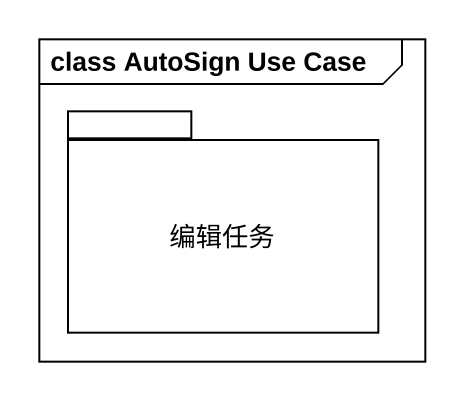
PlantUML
@startuml
mainframe class AutoSign Use Case
package 编辑任务 {
}
@enduml
